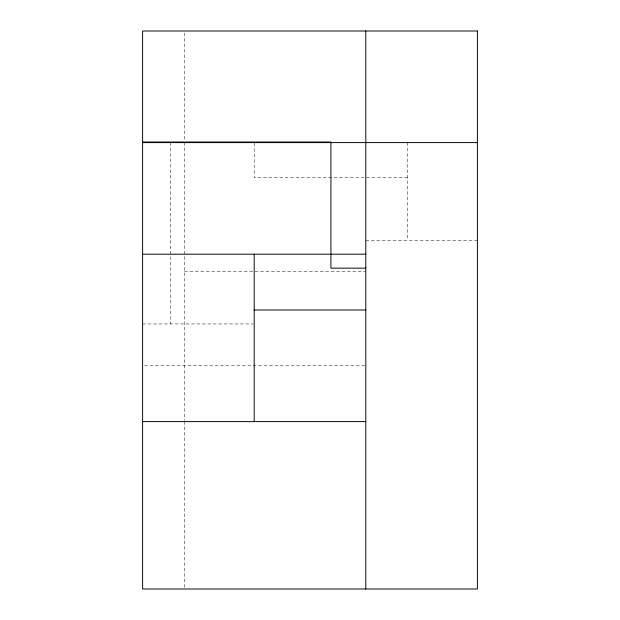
<?xml version="1.0" encoding="UTF-8"?>
<svg xmlns="http://www.w3.org/2000/svg" width="620" height="620" viewBox="0 0 620 620"><rect width="100%" height="100%" fill="white"/><g stroke="black" fill="none" stroke-linecap="round" stroke-linejoin="round"><path stroke-width="0.46" stroke-dasharray="3.1 2.33" d="M407.65 177.475L254.2 177.475L254.2 142.6M365.8 240.25L477.4 240.25M184.45 271.637L365.8 271.637M142.6 323.95L253.239 323.95M144.499 365.8L365.8 365.8M407.65 142.6L407.65 240.25M184.45 32.938L184.45 141.438M184.45 142.406L184.45 420.438M184.45 421.406L184.45 588.031M170.5 142.6L170.5 323.95"/><path stroke-width="0.93" d="M142.6 142.019L330.925 142.019L330.925 268.15L365.8 268.15M142.6 142.6L477.4 142.6M142.6 254.2L365.8 254.2M254.2 310L365.8 310M142.6 421.6L365.8 421.6M365.8 31L365.8 589M254.2 254.2L254.2 421.6M477.4 31L142.6 31L142.6 589L477.4 589L477.4 31"/></g></svg>
